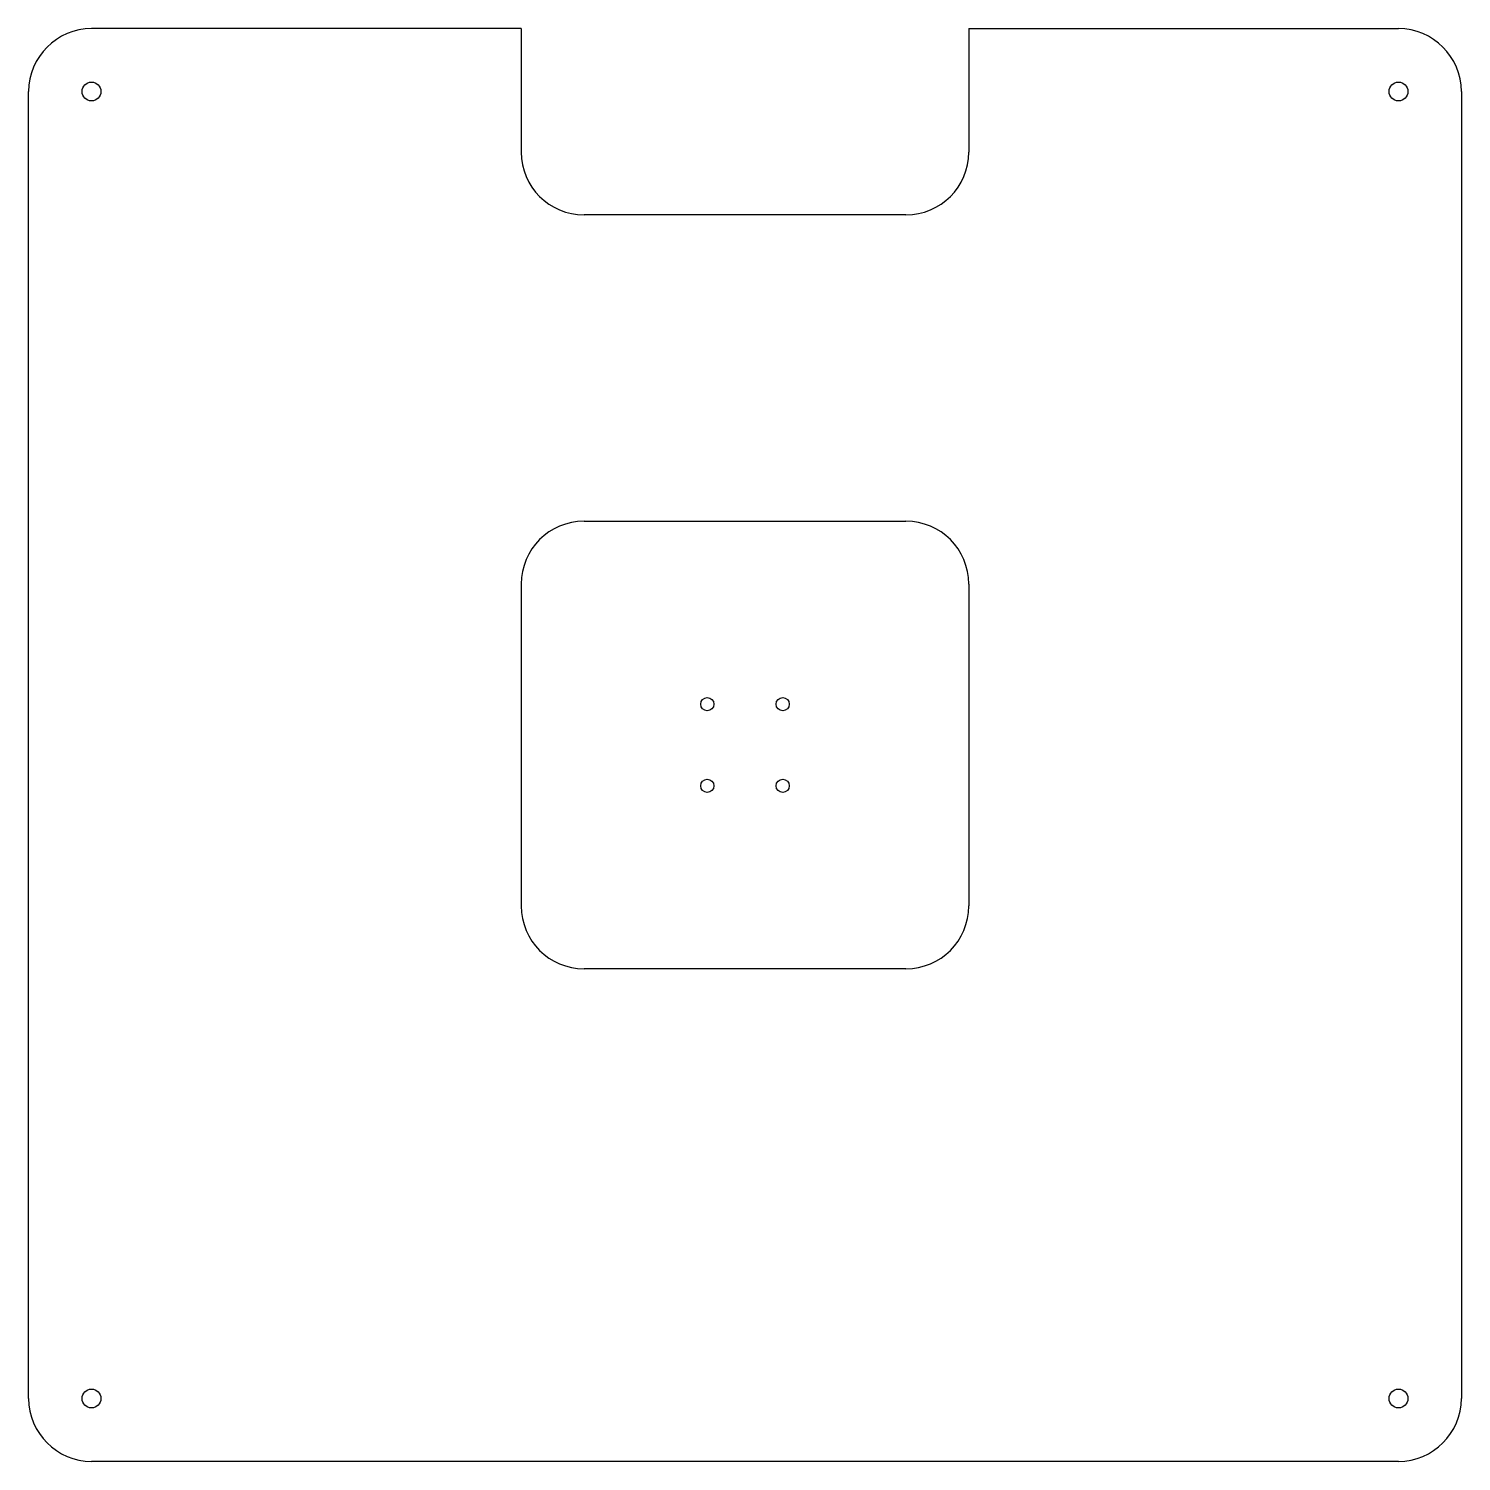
# Model space of a CAD drawing. Header units: millimetres. Extents: x -114 to 114, y -114 to 114.
import ezdxf

# ---------------------------------------------------------------- set-up
doc = ezdxf.new("R2010")
doc.units = ezdxf.units.MM
doc.layers.add('Sketch', color=7, linetype='Continuous')

msp = doc.modelspace()

# ---------------------------------------------------------------- linework, layer by layer
for p, q in [((-35.61, 114), (-104, 114)), ((-35.61, 114), (-35.61, 94.36)), ((35.61, 114), (35.61, 94.36)), ((35.61, 114), (104, 114)), ((-114, -104), (-114, 104)), ((114, 104), (114, -104)), ((25.61, 84.36), (-25.61, 84.36)), ((-25.61, 35.61), (25.61, 35.61)), ((-35.61, 25.61), (-35.61, -25.61)), ((35.61, 25.61), (35.61, -25.61)), ((25.61, -35.61), (-25.61, -35.61)), ((104, -114), (-104, -114))]:
    msp.add_line(p, q)
for centre, start, end in [((-25.61, 94.36), 180, 270), ((25.61, 94.36), 270, 0), ((-25.61, 25.61), 90, 180), ((25.61, 25.61), 0, 90), ((-25.61, -25.61), 180, 270), ((25.61, -25.61), 270, 0)]:
    msp.add_arc(centre, 10, start, end)
at = {"layer": 'Sketch'}
for centre, radius in [((-104, 104), 1.5), ((104, 104), 1.5), ((-6, 6.5), 1.05), ((6, 6.5), 1.05), ((-6, -6.5), 1.05), ((6, -6.5), 1.05), ((-104, -104), 1.5), ((104, -104), 1.5)]:
    msp.add_circle(centre, radius, dxfattribs=at)
for centre, start, end in [((-104, 104), 90, 180), ((104, 104), 0, 90), ((-104, -104), 180, 270), ((104, -104), 270, 0)]:
    msp.add_arc(centre, 10, start, end, dxfattribs=at)

doc.saveas('drawing.dxf')
